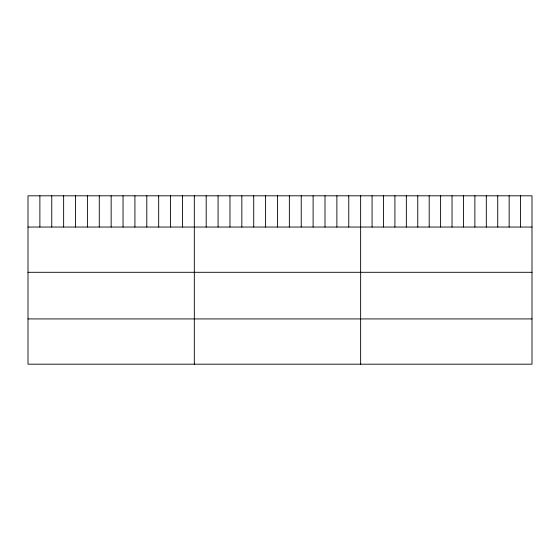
<?xml version="1.0" encoding="UTF-8"?>
<svg xmlns="http://www.w3.org/2000/svg" width="560" height="560" viewBox="0 0 560 560"><rect width="100%" height="100%" fill="white"/><g stroke="black" fill="none" stroke-linecap="round" stroke-linejoin="round"><path stroke-width="0.84" d="M532 227.045L532 364.189L28 364.189L28 195.811L532 195.811L532 227.045L28 227.045M28 272.3L532 272.3M28 318.927L532 318.927M520.576 195.811L520.576 227.045M509.152 195.811L509.152 227.045M497.728 195.811L497.728 227.045M486.304 195.811L486.304 227.045M474.88 195.811L474.88 227.045M463.456 195.811L463.456 227.045M452.032 195.811L452.032 227.045M440.608 195.811L440.608 227.045M429.184 195.811L429.184 227.045M417.76 195.811L417.76 227.045M406.336 195.811L406.336 227.045M394.912 195.811L394.912 227.045M383.488 195.811L383.488 227.045M372.064 195.811L372.064 227.045M360.64 195.811L360.64 364.189M348.761 195.811L348.761 227.045M336.882 195.811L336.882 227.045M325.003 195.811L325.003 227.045M313.117 195.811L313.117 227.045M301.238 195.811L301.238 227.045M289.359 195.811L289.359 227.045M277.48 195.811L277.48 227.045M265.601 195.811L265.601 227.045M253.722 195.811L253.722 227.045M241.843 195.811L241.843 227.045M229.957 195.811L229.957 227.045M218.078 195.811L218.078 227.045M206.199 195.811L206.199 227.045M194.32 195.811L194.32 364.189M182.441 195.811L182.441 227.045M170.562 195.811L170.562 227.045M158.683 195.811L158.683 227.045M146.797 195.811L146.797 227.045M134.918 195.811L134.918 227.045M123.039 195.811L123.039 227.045M111.16 195.811L111.16 227.045M99.281 195.811L99.281 227.045M87.402 195.811L87.402 227.045M75.523 195.811L75.523 227.045M63.637 195.811L63.637 227.045M51.758 195.811L51.758 227.045M39.879 195.811L39.879 227.045"/></g></svg>
